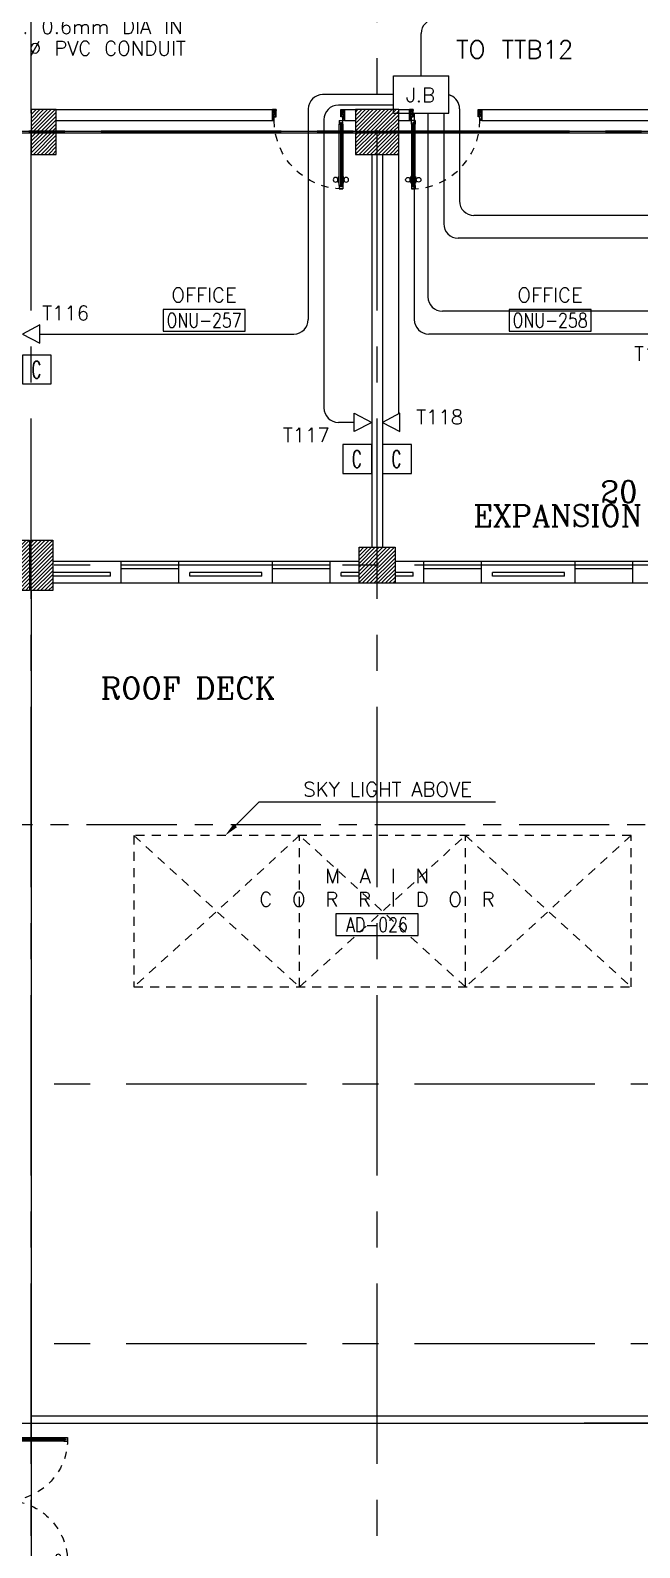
# Model space of a CAD drawing. Extents: x -0.3 to 92.6, y -1.1 to 78.4.
# Drawn here: x 40.09 to 48.54, y 13.72 to 34.77 of the extents above; entities that cross this region are included whole.
import ezdxf
from ezdxf.enums import TextEntityAlignment as Align

# ---------------------------------------------------------------- set-up
doc = ezdxf.new("R2010")
doc.units = 0
doc.header["$MEASUREMENT"] = 0
for name, pattern in [('CENTER', [2, 1.25, -0.25, 0.25, -0.25]), ('CENTERX2', [4, 2.5, -0.5, 0.5, -0.5]), ('HIDDEN', [0.375, 0.25, -0.125]), ('HIDDEN2', [0.1875, 0.125, -0.0625])]:
    doc.linetypes.add(name, pattern=pattern)
doc.layers.get('0').update_dxf_attribs({"color": 11, "linetype": 'CONTINUOUS'})
doc.layers.get('DEFPOINTS').update_dxf_attribs({"color": 11, "linetype": 'CONTINUOUS'})
for name, color, linetype in [('AXES', 11, 'CENTERX2'), ('AXES1', 11, 'CENTER'), ('COL', 11, 'CONTINUOUS'), ('DOOR', 11, 'CONTINUOUS'), ('E-CO', 6, 'CONTINUOUS'), ('E-TEL', 4, 'CONTINUOUS'), ('E-TEXT', 2, 'CONTINUOUS'), ('E-WIRE', 4, 'CONTINUOUS'), ('EJ', 11, 'CONTINUOUS'), ('HAT', 11, 'CONTINUOUS'), ('HIDDEN', 11, 'HIDDEN2'), ('INSUL', 11, 'CONTINUOUS'), ('RM-BOX', 11, 'CONTINUOUS'), ('RM-IND', 11, 'CONTINUOUS'), ('RM-NAME', 11, 'CONTINUOUS'), ('RM-NO', 11, 'CONTINUOUS'), ('ROOF', 11, 'CONTINUOUS'), ('WALL', 11, 'CONTINUOUS'), ('WIN', 11, 'CONTINUOUS')]:
    doc.layers.add(name, color=color, linetype=linetype)
doc.styles.add('ROMANC', font='romanc', dxfattribs={"height": 0.1})
doc.styles.add('ROMANS', font='ROMANS.shx', dxfattribs={"width": 0.6})
doc.styles.get("Standard").update_dxf_attribs({"font": 'TXT.shx'})

# ---------------------------------------------------------------- blocks, each defined once
blk = doc.blocks.new('RM1')
at = {"layer": 'RM-BOX'}
blk.add_lwpolyline([(570, -200), (-570, -200), (-570, -500), (570, -500)], close=True, dxfattribs=at)
at = {"layer": 'RM-NAME', "style": 'ROMANS'}
for tag, p in [('ROOMNAME1', (0, 324)), ('ROOMNAME2', (0, 0))]:
    blk.add_attdef(tag, text='', height=200, dxfattribs=at).set_placement(p, align=Align.MIDDLE)
at = {"layer": 'RM-NO', "style": 'ROMANS', "width": 0.8}
blk.add_attdef('ROOMNO', text='', height=200, dxfattribs=at).set_placement((0, -350), align=Align.MIDDLE)
blk = doc.blocks.new('D1000')
at = {"layer": 'DOOR', "color": 7, "linetype": 'ByBlock'}
for p, q in [((0, 0), (-150, 0)), ((-150, 0), (-150, -25)), ((-150, 0), (0, 0)), ((0, -50), (-114, 0)), ((0, -50), (-40, 0)), ((0, -50), (0, 0)), ((-1050, -25), (-1100, -25)), ((-1100, -75), (-1100, -25)), ((-1100, -25), (-1100, -75)), ((-1050, -75), (-1100, -75)), ((-1050, -42), (-1070, -42)), ((-1070, -42), (-1070, -58)), ((-1050, -58), (-1070, -58)), ((-1050, -25), (-1050, -42)), ((-1050, -58), (-1050, -75)), ((-928, -18), (-1018, -18)), ((-1018, -25), (-1018, -18)), ((-1018, -75), (-1018, -82)), ((-928, -82), (-1018, -82)), ((-1005, -9), (-940, -9)), ((-1005, -18), (-1005, -9)), ((-1005, -18), (-940, -18)), ((-1005, -82), (-940, -82)), ((-1005, -82), (-1005, -91)), ((-1005, -91), (-940, -91)), ((-940, -18), (-940, -9)), ((-940, -82), (-940, -91)), ((-928, -25), (-928, -18)), ((-928, -75), (-928, -82)), ((-200, -42), (-200, -25)), ((-200, -25), (-150, -25)), ((-180, -42), (-200, -42)), ((-200, -75), (-200, -58)), ((-200, -58), (-180, -58)), ((-150, -75), (-200, -75)), ((-180, -58), (-180, -42)), ((-150, -75), (-150, -25)), ((-150, -25), (-100, -25)), ((-100, -25), (-100, -50)), ((0, -50), (-100, -37)), ((-100, -50), (0, -50)), ((-150, -975), (-100, -975)), ((-150, -1000), (-150, -975)), ((-150, -1000), (0, -1000)), ((0, -1000), (-150, -1000)), ((0, -950), (-114, -1000)), ((-100, -975), (-100, -950)), ((0, -950), (-100, -963)), ((-100, -950), (0, -950)), ((0, -950), (-40, -1000)), ((0, -950), (0, -1000))]:
    blk.add_line(p, q, dxfattribs=at)
at = {"layer": 'DOOR', "linetype": 'ByBlock'}
for p, q in [((-200, -25), (-1050, -25)), ((-200, -42), (-1050, -42)), ((-200, -58), (-1050, -58)), ((-1050, -75), (-200, -75))]:
    blk.add_line(p, q, dxfattribs=at)
at = {"layer": 'DOOR', "color": 7, "linetype": 'ByBlock'}
for centre in [(-973, 23), (-973, -124)]:
    blk.add_circle(centre, 32.4, dxfattribs=at)
for centre, radius, start, end in [((0, -50), 134, 158.1598, 169.28), ((0, -50), 74.4, 137.7764, 180), ((0, -50), 54.4, 113.2074, 180), ((0, -50), 154, 161.1053, 166.2858), ((0, -50), 114, 154.0838, 167.3774), ((0, -50), 94.4, 148.0182, 180), ((0, -50), 34.4, 90, 180), ((0, -50), 14.4, 90, 180), ((0, -950), 154, 193.7142, 198.8947), ((0, -950), 134, 190.72, 201.8402), ((0, -950), 94.4, 180, 211.9818), ((0, -950), 74.4, 180, 222.2236), ((0, -950), 54.4, 180, 246.7926), ((0, -950), 34.4, 180, 270), ((0, -950), 14.4, 180, 270)]:
    blk.add_arc(centre, radius, start, end, dxfattribs=at)
at = {"layer": 'DOOR', "linetype": 'HIDDEN', "ltscale": 0.5}
blk.add_arc((-149, -24), 951, 180.0434, 269.9667, dxfattribs=at)
blk = doc.blocks.new('C11')
at = {"layer": 'HAT'}
h = blk.add_hatch(dxfattribs=at)
h.set_pattern_fill('ANSI31', color=256, scale=300, style=0)
h.set_pattern_definition([(45, (-248556.182, -75061.005), (-26.5165043, 26.5165043), [])])
h.paths.add_polyline_path([(300, 700), (0, 700), (0, 350), (300, 350)])
h.paths.add_polyline_path([(300, 350), (0, 350), (0, 0), (300, 0)])
at = {"layer": 'COL'}
blk.add_lwpolyline([(300, 700), (300, 0), (0, 0), (0, 700)], close=True, dxfattribs=at)
blk = doc.blocks.new('C11D')
at = {"layer": 'COL', "linetype": 'ByBlock'}
for p in [(-320, 0), (0, 0)]:
    blk.add_blockref('C11', p, dxfattribs=at)
blk = doc.blocks.new('C5')
at = {"layer": 'HAT', "linetype": 'ByBlock'}
h = blk.add_hatch(dxfattribs=at)
h.set_pattern_fill('ANSI31', color=256, scale=300, style=0)
h.set_pattern_definition([(45, (-223356.182, -51411.005), (-26.516504, 26.516504), [])])
h.paths.add_polyline_path([(300, 300), (0, 300), (0, 0), (300, 0)])
h.paths.add_polyline_path([(600, 300), (300, 300), (300, 0), (600, 0)])
at = {"layer": 'COL'}
blk.add_lwpolyline([(600, 300), (0, 300), (0, 0), (600, 0)], close=True, dxfattribs=at)
blk = doc.blocks.new('C7')
at = {"layer": 'HAT'}
h = blk.add_hatch(dxfattribs=at)
h.set_pattern_fill('ANSI31', color=256, scale=300, style=0)
h.set_pattern_definition([(45, (-248876.182, -51411.005), (-26.5165043, 26.5165043), [])])
h.paths.add_polyline_path([(350, 300), (250, 300), (0, 300), (0, 0), (350, 0)])
at = {"layer": 'COL'}
blk.add_lwpolyline([(0, 300), (0, 0), (350, 0), (350, 300)], close=True, dxfattribs=at)
blk = doc.blocks.new('COL50')
at = {"layer": 'COL'}
blk.add_lwpolyline([(-250, 250), (-250, -250), (250, -250), (250, 250)], close=True, dxfattribs=at)
blk = doc.blocks.new('*X38')
at = {"color": 0}
for p, q in [((215909, 139859), (216399, 140350)), ((215909, 139912), (216346, 140350)), ((215909, 139965), (216293, 140350)), ((215909, 140018), (216240, 140350)), ((215909, 140071), (216187, 140350)), ((215909, 140124), (216134, 140350)), ((215909, 140177), (216081, 140350)), ((215909, 140230), (216028, 140350)), ((215909, 140283), (215975, 140350)), ((215909, 140337), (215922, 140350)), ((215952, 139850), (216409, 140306)), ((216005, 139850), (216409, 140253)), ((216058, 139850), (216409, 140200)), ((216111, 139850), (216409, 140147)), ((216164, 139850), (216409, 140094)), ((216217, 139850), (216409, 140041)), ((216270, 139850), (216409, 139988)), ((216323, 139850), (216409, 139935)), ((216376, 139850), (216409, 139882))]:
    blk.add_line(p, q, dxfattribs=at)
blk = doc.blocks.new('A$C272A55A0')
at = {"layer": 'DOOR', "color": 0, "linetype": 'ByBlock'}
for p, q in [((0, 900), (0, 1050)), ((50, 1050), (0, 1050)), ((0, 900), (25, 900)), ((25, 950), (50, 950)), ((25, 900), (25, 950)), ((75, 900), (25, 900)), ((25, 850), (25, 900)), ((42, 850), (25, 850)), ((58, 870), (42, 870)), ((42, 870), (42, 850)), ((50, 950), (50, 1050)), ((58, 850), (58, 870)), ((75, 850), (58, 850)), ((75, 900), (75, 850)), ((1725, 900), (1775, 900)), ((1725, 900), (1725, 850)), ((1725, 850), (1742, 850)), ((1742, 870), (1758, 870)), ((1742, 850), (1742, 870)), ((1750, 950), (1750, 1050)), ((1750, 1050), (1800, 1050)), ((1775, 950), (1750, 950)), ((1758, 870), (1758, 850)), ((1758, 850), (1775, 850)), ((1775, 900), (1775, 950)), ((1800, 900), (1775, 900)), ((1775, 850), (1775, 900)), ((1800, 1050), (1800, 900)), ((25, 50), (42, 50)), ((25, 50), (25, 0)), ((25, 0), (75, 0)), ((75, 0), (25, 0)), ((42, 50), (42, 30)), ((42, 30), (58, 30)), ((58, 50), (75, 50)), ((58, 50), (58, 30)), ((75, 50), (75, 0)), ((1718, 160), (1709, 160)), ((1709, 95), (1709, 160)), ((1718, 95), (1709, 95)), ((1725, 173), (1718, 173)), ((1718, 173), (1718, 83)), ((1718, 95), (1718, 160)), ((1725, 83), (1718, 83)), ((1742, 50), (1725, 50)), ((1725, 50), (1725, 0)), ((1775, 0), (1725, 0)), ((1725, 0), (1775, 0)), ((1742, 50), (1742, 30)), ((1758, 30), (1742, 30)), ((1775, 50), (1758, 50)), ((1758, 50), (1758, 30)), ((1775, 173), (1782, 173)), ((1775, 83), (1782, 83)), ((1775, 50), (1775, 0)), ((1782, 173), (1782, 83)), ((1782, 160), (1791, 160)), ((1782, 95), (1782, 160)), ((1782, 95), (1791, 95)), ((1791, 95), (1791, 160))]:
    blk.add_line(p, q, dxfattribs=at)
at = {"layer": 'DOOR', "color": 9, "linetype": 'ByBlock'}
for p, q in [((50, 1050), (0, 1010)), ((50, 1050), (0, 937)), ((50, 1050), (37, 950)), ((1750, 1050), (1800, 1010)), ((1750, 1050), (1800, 937)), ((1750, 1050), (1763, 950))]:
    blk.add_line(p, q, dxfattribs=at)
at = {"layer": 'DOOR', "linetype": 'ByBlock'}
for p, q in [((25, 850), (25, 50)), ((42, 850), (42, 50)), ((58, 850), (58, 50)), ((75, 50), (75, 850)), ((1725, 50), (1725, 850)), ((1742, 850), (1742, 50)), ((1758, 850), (1758, 50)), ((1775, 850), (1775, 50))]:
    blk.add_line(p, q, dxfattribs=at)
at = {"layer": 'DOOR', "color": 0, "linetype": 'ByBlock'}
for centre in [(1676, 128), (1824, 128)]:
    blk.add_circle(centre, 32.4, dxfattribs=at)
at = {"layer": 'DOOR', "color": 9, "linetype": 'ByBlock'}
for centre, radius, start, end in [((50, 1050), 54.4, 203.2074, 270), ((50, 1050), 74.4, 227.7764, 270), ((50, 1050), 94.4, 238.0182, 270), ((50, 1050), 114, 244.0838, 257.3774), ((50, 1050), 134, 248.1598, 259.28), ((50, 1050), 154, 251.1053, 256.2858), ((50, 1050), 34.4, 180, 270), ((50, 1050), 14.4, 180, 270), ((1750, 1050), 14.4, 270, 0), ((1750, 1050), 34.4, 270, 0), ((1750, 1050), 54.4, 270, 336.7926), ((1750, 1050), 74.4, 270, 312.2236), ((1750, 1050), 94.4, 270, 301.9818), ((1750, 1050), 114, 282.6226, 295.9162), ((1750, 1050), 134, 280.72, 291.8402), ((1750, 1050), 154, 283.7142, 288.8947)]:
    blk.add_arc(centre, radius, start, end, dxfattribs=at)
at = {"layer": 'DOOR', "linetype": 'HIDDEN', "ltscale": 0.5}
for centre, start, end in [((50, 851), 268.3174, 3.2965), ((1750, 851), 176.7035, 271.6826)]:
    blk.add_arc(centre, 851, start, end, dxfattribs=at)
at = {"layer": 'WALL', "linetype": 'ByBlock'}
blk.add_line((1800, 900), (1800, 1050), dxfattribs=at)

msp = doc.modelspace()

# ---------------------------------------------------------------- linework, layer by layer
at = {"layer": 'AXES'}
for p, q in [((44.9017, -1.1143), (44.9017, 77.6984)), ((40.1017, -1.1143), (40.1017, 77.3484)), ((91.5717, 33.37), (23.8817, 33.37)), ((91.5717, 33.35), (23.8817, 33.35)), ((91.9217, 27.35), (23.8817, 27.35)), ((91.9217, 20.15), (23.8817, 20.15)), ((91.9217, 16.55), (23.8817, 16.55))]:
    msp.add_line(p, q, dxfattribs=at)
at = {"layer": 'AXES1'}
msp.add_line((82.1217, 23.75), (23.8817, 23.75), dxfattribs=at)
at = {"layer": 'DEFPOINTS', "color": 0, "linetype": 'Continuous'}
msp.add_line((49.7217, 15.45), (47.773, 15.45), dxfattribs=at)
at = {"layer": 'E-CO', "color": 4}
for points in [[(40.3817, 30.2646), (39.9817, 30.2646), (39.9817, 29.8646), (40.3817, 29.8646)], [(44.8267, 29.0249), (44.4267, 29.0249), (44.4267, 28.6249), (44.8267, 28.6249)], [(45.3767, 29.0249), (44.9767, 29.0249), (44.9767, 28.6249), (45.3767, 28.6249)]]:
    msp.add_lwpolyline(points, close=True, dxfattribs=at)
at = {"layer": 'E-TEL', "color": 4}
for p, q in [((45.1295, 34.1379), (45.8956, 34.1379)), ((45.1295, 33.62), (45.1295, 34.1379)), ((45.8956, 33.62), (45.8956, 34.1379)), ((45.1295, 33.62), (45.8956, 33.62))]:
    msp.add_line(p, q, dxfattribs=at)
for points in [[(40.2238, 30.4315), (40.2238, 30.684), (39.9817, 30.5577), (39.9817, 30.5577)], [(44.5845, 29.2058), (44.5845, 29.4584), (44.8267, 29.3321), (44.8267, 29.3321)], [(45.2188, 29.2058), (45.2188, 29.4584), (44.9767, 29.3321), (44.9767, 29.3321)]]:
    msp.add_lwpolyline(points, close=True, dxfattribs=at)
at = {"layer": 'E-WIRE', "linetype": 'Continuous'}
for p, q in [((45.5125, 34.1379), (45.5125, 34.7253)), ((57.1427, 32.2029), (46.2448, 32.2029)), ((56.3315, 31.8874), (46.0263, 31.8874)), ((49.9217, 30.8732), (45.8077, 30.8732)), ((40.2238, 30.5577), (43.7462, 30.5577)), ((49.4795, 30.5577), (45.6173, 30.5577)), ((44.5845, 29.3321), (44.3647, 29.3321))]:
    msp.add_line(p, q, dxfattribs=at)
at = {"layer": 'E-WIRE', "color": 4}
for p, q in [((43.9462, 33.6789), (43.9462, 30.7577)), ((45.1295, 33.7317), (44.3647, 33.7317)), ((44.1647, 33.5317), (44.1647, 29.5321))]:
    msp.add_line(p, q, dxfattribs=at)
at = {"layer": 'E-WIRE', "color": 4, "linetype": 'ByBlock'}
for p, q in [((45.1295, 33.8789), (44.1462, 33.8789)), ((45.8956, 33.8789), (45.9245, 33.8664)), ((46.0448, 33.6829), (46.0448, 32.4029)), ((45.1988, 33.62), (45.1988, 29.4479)), ((45.4173, 33.62), (45.4173, 30.7577)), ((45.6077, 33.62), (45.6077, 31.0732)), ((45.8263, 33.62), (45.8263, 32.0874))]:
    msp.add_line(p, q, dxfattribs=at)
at = {"layer": 'E-WIRE', "linetype": 'Continuous'}
for centre, start, end in [((45.7125, 34.7253), 90, 180), ((46.2448, 32.4029), 180, 270), ((46.0263, 32.0874), 180, 270), ((45.8077, 31.0732), 180, 270), ((43.7462, 30.7577), 270, 0), ((45.6173, 30.7577), 180, 270), ((44.3647, 29.5321), 180, 270)]:
    msp.add_arc(centre, 0.2, start, end, dxfattribs=at)
at = {"layer": 'E-WIRE', "color": 4}
for centre in [(44.1462, 33.6789), (44.3647, 33.5317)]:
    msp.add_arc(centre, 0.2, 90, 180, dxfattribs=at)
at = {"layer": 'E-WIRE', "color": 4, "linetype": 'ByBlock'}
msp.add_arc((45.8448, 33.6829), 0.2, 360, 66.53581, dxfattribs=at)
at = {"layer": 'EJ'}
for p, q in [((40.1017, 33.62), (40.1017, 36.72)), ((40.1017, 15.45), (40.1017, 13.35))]:
    msp.add_line(p, q, dxfattribs=at)
at = {"layer": 'EJ', "color": 8}
for p, q in [((6.8367, 33.37), (82.3717, 33.37)), ((6.8367, 33.35), (82.3717, 33.35))]:
    msp.add_line(p, q, dxfattribs=at)
at = {"layer": 'HIDDEN'}
for p, q in [((41.5267, 23.6), (43.8267, 21.5)), ((43.8267, 23.6), (41.5267, 21.5)), ((41.5267, 23.6), (41.5267, 21.5)), ((48.4267, 23.6), (41.5267, 23.6)), ((43.8267, 21.5), (43.8267, 23.6)), ((43.8267, 21.5), (43.8267, 23.6)), ((43.8267, 21.5), (46.1267, 23.6)), ((46.1267, 21.5), (43.8267, 23.6)), ((46.1267, 21.5), (46.1267, 23.6)), ((46.1267, 21.5), (46.1267, 23.6)), ((46.1267, 23.6), (48.4267, 21.5)), ((48.4267, 23.6), (46.1267, 21.5)), ((48.4267, 21.5), (48.4267, 23.6)), ((41.5267, 21.5), (48.4267, 21.5))]:
    msp.add_line(p, q, dxfattribs=at)
at = {"layer": 'INSUL'}
for p, q in [((41.2017, 27.25), (40.4017, 27.25)), ((41.2017, 27.2), (40.4017, 27.2)), ((41.2017, 27.2), (41.2017, 27.25)), ((42.3017, 27.2), (42.3017, 27.25)), ((43.3017, 27.25), (42.3017, 27.25)), ((43.3017, 27.2), (42.3017, 27.2)), ((43.3017, 27.2), (43.3017, 27.25)), ((44.6517, 27.25), (44.4017, 27.25)), ((44.4017, 27.2), (44.4017, 27.25)), ((44.6517, 27.2), (44.4017, 27.2)), ((45.4017, 27.25), (45.1517, 27.25)), ((45.4017, 27.2), (45.1517, 27.2)), ((45.4017, 27.2), (45.4017, 27.25)), ((46.5017, 27.2), (46.5017, 27.25)), ((47.5017, 27.25), (46.5017, 27.25)), ((47.5017, 27.2), (46.5017, 27.2)), ((47.5017, 27.2), (47.5017, 27.25))]:
    msp.add_line(p, q, dxfattribs=at)
at = {"layer": 'RM-IND'}
for p, q in [((42.9357, 23.7411), (43.2642, 24.0679)), ((43.2642, 24.0679), (43.7771, 24.0679)), ((43.7771, 24.0679), (46.5438, 24.0679))]:
    msp.add_line(p, q, dxfattribs=at)
msp.add_solid([(42.9592, 23.7174), (42.9122, 23.7647), (42.7939, 23.6)], dxfattribs=at)
at = {"layer": 'ROOF'}
for p, q in [((40.1017, 27), (40.1017, 13.35)), ((39.7067, 15.45), (49.7217, 15.45)), ((40.1017, 15.55), (49.7217, 15.55))]:
    msp.add_line(p, q, dxfattribs=at)
at = {"layer": 'WALL'}
for p, q in [((40.4517, 33.67), (43.4501, 33.67)), ((40.4517, 33.52), (43.4501, 33.52)), ((43.4501, 33.52), (43.4501, 33.67)), ((44.4501, 33.52), (44.4501, 33.67)), ((44.4501, 33.67), (44.6017, 33.67)), ((44.4501, 33.52), (44.6001, 33.52)), ((45.2017, 33.67), (45.3517, 33.67)), ((45.2017, 33.52), (45.3517, 33.52)), ((45.3517, 33.52), (45.3517, 33.67)), ((46.3532, 33.52), (46.3532, 33.67)), ((46.3532, 33.67), (49.3517, 33.67)), ((46.3532, 33.52), (49.3517, 33.52)), ((44.8267, 33.05), (44.8267, 27.6)), ((44.9767, 33.05), (44.9767, 27.6)), ((41.3517, 27.4), (40.4017, 27.4)), ((41.3517, 27.1), (41.3517, 27.4)), ((42.1517, 27.1), (42.1517, 27.4)), ((43.4517, 27.4), (42.1517, 27.4)), ((43.4517, 27.1), (43.4517, 27.4)), ((44.6517, 27.4), (44.2517, 27.4)), ((44.2517, 27.1), (44.2517, 27.4)), ((45.5517, 27.4), (45.1517, 27.4)), ((45.5517, 27.1), (45.5517, 27.4)), ((46.3517, 27.1), (46.3517, 27.4)), ((47.6517, 27.4), (46.3517, 27.4)), ((47.6517, 27.1), (47.6517, 27.4)), ((48.4517, 27.1), (48.4517, 27.4)), ((49.4017, 27.4), (48.4517, 27.4)), ((41.3517, 27.1), (40.4017, 27.1)), ((43.4517, 27.1), (42.1517, 27.1)), ((44.6517, 27.1), (44.2517, 27.1)), ((45.5517, 27.1), (45.1517, 27.1)), ((47.6517, 27.1), (46.3517, 27.1)), ((49.4017, 27.1), (48.4517, 27.1))]:
    msp.add_line(p, q, dxfattribs=at)
at = {"layer": 'WIN'}
for p, q in [((42.1517, 27.4), (41.3517, 27.4)), ((44.2517, 27.4), (43.4517, 27.4)), ((46.3517, 27.4), (45.5517, 27.4)), ((48.4517, 27.4), (47.6517, 27.4)), ((42.1517, 27.35), (41.3517, 27.35)), ((42.1517, 27.3), (41.3517, 27.3)), ((44.2517, 27.35), (43.4517, 27.35)), ((44.2517, 27.3), (43.4517, 27.3)), ((46.3517, 27.35), (45.5517, 27.35)), ((46.3517, 27.3), (45.5517, 27.3)), ((48.4517, 27.35), (47.6517, 27.35)), ((48.4517, 27.3), (47.6517, 27.3)), ((42.1517, 27.1), (41.3517, 27.1)), ((44.2517, 27.1), (43.4517, 27.1)), ((46.3517, 27.1), (45.5517, 27.1)), ((48.4517, 27.1), (47.6517, 27.1))]:
    msp.add_line(p, q, dxfattribs=at)

# ---------------------------------------------------------------- block references
at = {"layer": 'COL', "yscale": 0.001, "zscale": 0.001}
for name, p, xscale in [('C7', (40.1017, 33.37), 0.001), ('C5', (44.6017, 33.37), 0.001), ('C7', (40.1017, 33.05), 0.001), ('C5', (44.6017, 33.05), 0.001), ('C11D', (40.1017, 27), 0.001), ('COL50', (44.9017, 27.35), -0.001)]:
    msp.add_blockref(name, p, dxfattribs=dict(at, xscale=xscale))
at = {"layer": 'DOOR', "color": 0, "linetype": 'Continuous', "yscale": 0.001, "zscale": 0.001}
for p, xscale, rotation in [((44.4501, 33.67), -0.001, 270), ((45.3532, 33.67), 0.001, 90)]:
    msp.add_blockref('D1000', p, dxfattribs=dict(at, xscale=xscale, rotation=rotation))
at = {"layer": 'DOOR', "color": 0, "linetype": 'ByBlock', "xscale": -0.000999999996565748, "yscale": 0.000999999996565748, "zscale": 0.001, "rotation": 90}
msp.add_blockref('A$C272A55A0', (40.607, 15.275), dxfattribs=at)
at = {"layer": 'HAT', "xscale": 0.001, "yscale": 0.001, "zscale": 0.001}
msp.add_blockref('*X38', (-171.2569, -112.7497), dxfattribs=at)
at = {"layer": 'HAT', "xscale": 0.001000000047497451, "yscale": 0.0009999999892897904, "zscale": 0.001}
msp.add_blockref('RM1', (44.8996, 22.7146), dxfattribs=at).add_auto_attribs({'ROOMNO': 'AD-026', 'ROOMNAME2': 'C  O  R  R  I  D  O  R', 'ROOMNAME1': 'M  A  I  N'})
at = {"layer": 'RM-NO', "xscale": 0.001, "yscale": 0.001, "zscale": 0.001}
for p, values in [((42.5017, 31.0982), {'ROOMNO': 'ONU-257', 'ROOMNAME2': 'OFFICE'}), ((47.3017, 31.0982), {'ROOMNO': 'ONU-258', 'ROOMNAME2': 'OFFICE'})]:
    msp.add_blockref('RM1', p, dxfattribs=at).add_auto_attribs(values)

# ---------------------------------------------------------------- texts
at = {"layer": 'E-CO', "color": 2, "style": 'ROMANS', "width": 0.6}
for p in [(40.11, 29.9418), (44.555, 28.7021), (45.105, 28.7021)]:
    msp.add_text('C', height=0.24, dxfattribs=at).set_placement(p)
at = {"layer": 'E-TEXT', "color": 4}
for s, height, p in [('4x2 pr. 0.6mm DIA IN', 0.2, (39.0379, 34.7198, -2.4)), ('25mm %%C PVC CONDUIT', 0.2, (39.0379, 34.4217, -2.4)), ('TO TTB12', 0.25, (45.9985, 34.3792, -2.4))]:
    msp.add_text(s, height=height, dxfattribs=at).set_placement(p)
for s, p in [('J.B', (45.5033, 33.8719)), ('T116', (40.5818, 30.8477)), ('T119', (48.7922, 30.2842)), ('T118', (45.7697, 29.4052)), ('T117', (43.9201, 29.1572))]:
    msp.add_text(s, height=0.2, dxfattribs=at).set_placement(p, align=Align.MIDDLE)
at = {"layer": 'RM-NAME', "style": 'ROMANS'}
msp.add_text('SKY LIGHT ABOVE', height=0.2, dxfattribs=at).set_placement((43.8771, 24.2429), align=Align.MIDDLE_LEFT)
at = {"layer": 'RM-NO', "style": 'ROMANC'}
for s, p in [('20 mm', (48.7852, 28.3701)), ('EXPANSION JOINT', (48.0893, 28.039)), ('ROOF DECK', (42.2757, 25.646))]:
    msp.add_text(s, height=0.3, dxfattribs=at).set_placement(p, align=Align.MIDDLE)

doc.saveas('drawing.dxf')
